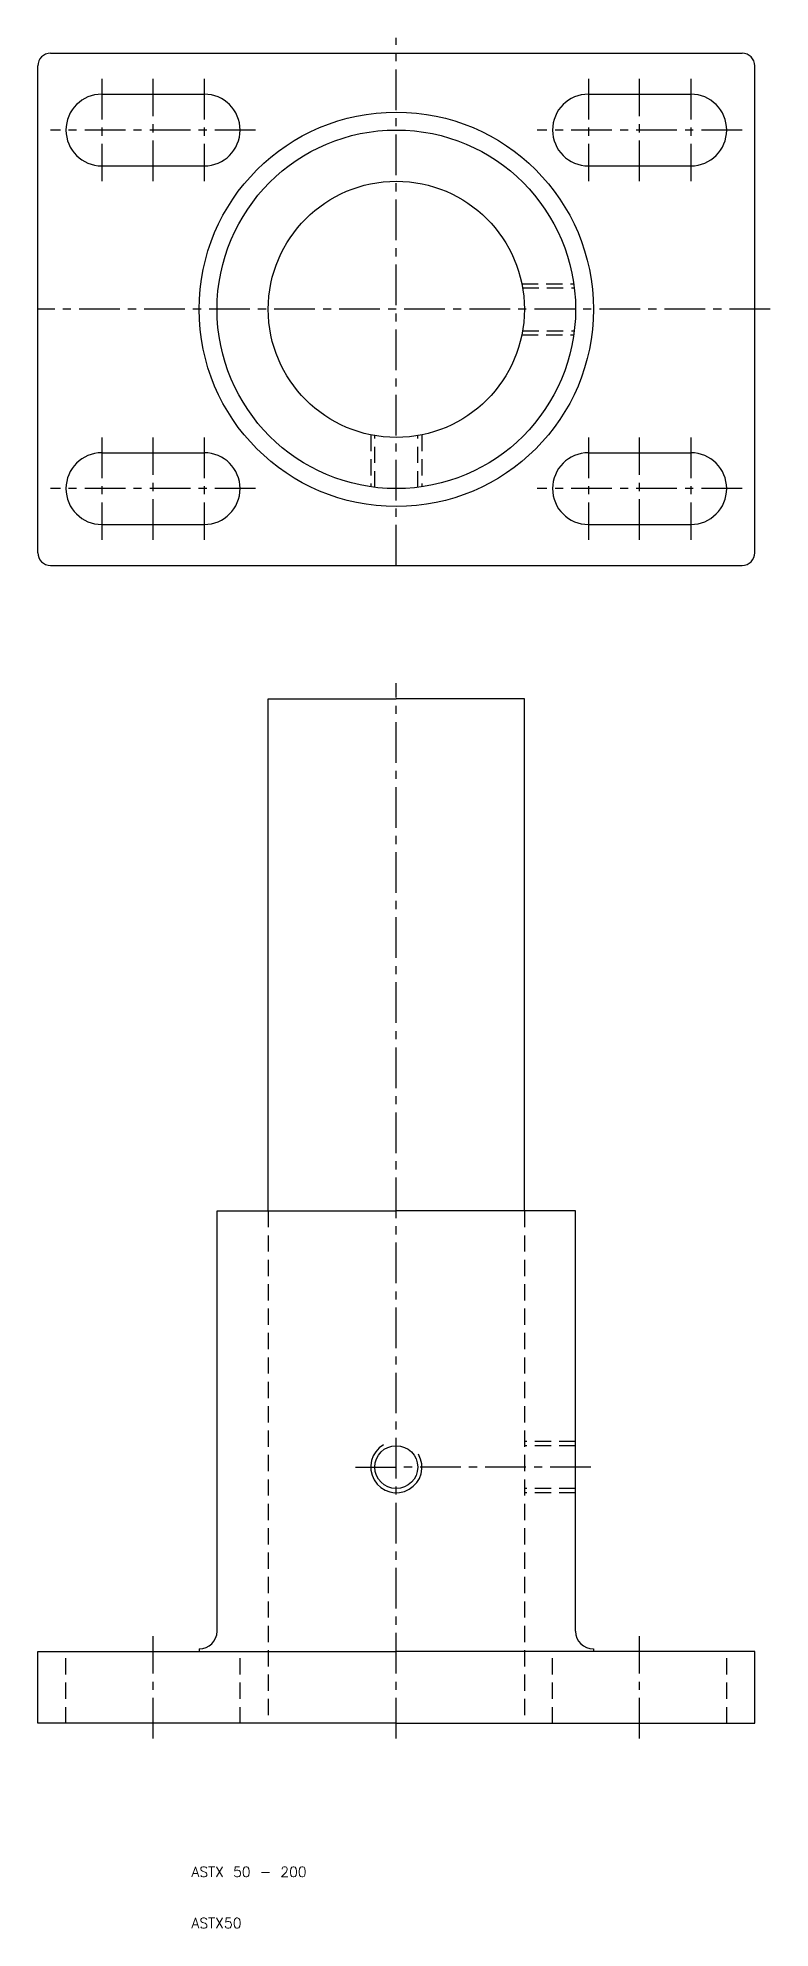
# Model space of a CAD drawing. Extents: x -20 to 123, y 10 to 379.
import ezdxf

# ---------------------------------------------------------------- set-up
doc = ezdxf.new("R2010")
doc.units = 0
doc.header["$LTSCALE"] = 0.25
doc.linetypes.add('CENTER', pattern=[50.8, 31.75, -6.35, 6.35, -6.35])
doc.linetypes.add('DASHED', pattern=[19.05, 12.7, -6.35])
doc.layers.get('0').update_dxf_attribs({"linetype": 'CONTINUOUS'})
doc.layers.add('CENTER', color=1, linetype='CENTER')
doc.styles.get("Standard").update_dxf_attribs({"font": 'txt.shx', "bigfont": 'extfont.shx'})

msp = doc.modelspace()

# ---------------------------------------------------------------- linework, layer by layer
for p, q in [((-20, 278.5), (-20, 373.5)), ((-17.5, 376), (117.5, 376)), ((120, 278.5), (120, 373.5)), ((-7.5, 368), (12.5, 368)), ((87.5, 368), (107.5, 368)), ((-7.5, 354), (12.5, 354)), ((87.5, 354), (107.5, 354)), ((-7.5, 298), (12.5, 298)), ((87.5, 298), (107.5, 298)), ((-7.5, 284), (12.5, 284)), ((87.5, 284), (107.5, 284)), ((-17.5, 276), (117.5, 276)), ((25, 150), (25, 250)), ((25, 250), (50, 250)), ((75, 250), (50, 250)), ((75, 150), (75, 250)), ((15, 68), (15, 150)), ((15, 150), (25, 150)), ((25, 150), (50, 150)), ((75, 150), (50, 150)), ((85, 150), (75, 150)), ((85, 68), (85, 150)), ((-20, 64), (15, 64)), ((-20, 50), (-20, 64)), ((11.5, 64.5), (11.5, 64)), ((15, 64), (50, 64)), ((85, 64), (50, 64)), ((120, 64), (85, 64)), ((88.5, 64.5), (88.5, 64)), ((120, 50), (120, 64)), ((50, 50), (-20, 50)), ((50, 50), (120, 50))]:
    msp.add_line(p, q)
at = {"color": 3, "linetype": 'DASHED'}
for p, q in [((74.494897, 331), (84.641016, 331)), ((74.646717, 330.188), (84.748535, 330.188)), ((74.646717, 321.812), (84.748535, 321.812)), ((74.494897, 321), (84.641016, 321)), ((45, 301.505103), (45, 291.358984)), ((45.812, 291.251465), (45.812, 301.353283)), ((54.188, 291.251465), (54.188, 301.353283)), ((55, 301.505103), (55, 291.358984)), ((25, 150), (25, 50)), ((75, 150), (75, 50)), ((85, 105), (75, 105)), ((85, 104.188), (75, 104.188)), ((85, 95.812), (75, 95.812)), ((85, 95), (75, 95)), ((-14.5, 50), (-14.5, 64)), ((19.5, 50), (19.5, 64)), ((80.5, 50), (80.5, 64)), ((114.5, 50), (114.5, 64))]:
    msp.add_line(p, q, dxfattribs=at)
for centre, radius in [((50, 326), 38.5), ((50, 326), 35), ((50, 326), 25), ((50, 100), 4.188)]:
    msp.add_circle(centre, radius)
for centre, radius, start, end in [((-17.5, 373.5), 2.5, 90, 180), ((117.5, 373.5), 2.5, 0, 90), ((-7.5, 361), 7, 90, 270), ((12.5, 361), 7, 270, 90), ((87.5, 361), 7, 90, 270), ((107.5, 361), 7, 270, 90), ((-7.5, 291), 7, 90, 270), ((12.5, 291), 7, 270, 90), ((87.5, 291), 7, 90, 270), ((107.5, 291), 7, 270, 90), ((-17.5, 278.5), 2.5, 180, 270), ((117.5, 278.5), 2.5, 270, 0), ((11.5, 68), 3.5, 270, 0), ((88.5, 68), 3.5, 180, 270)]:
    msp.add_arc(centre, radius, start, end)
at = {"color": 3}
msp.add_arc((50, 100), 5, 120, 30, dxfattribs=at)
at = {"layer": 'CENTER', "color": 1, "linetype": 'CENTER'}
for p, q in [((50, 276), (50, 379)), ((-7.5, 371), (-7.5, 351)), ((2.5, 351), (2.5, 371)), ((12.5, 371), (12.5, 351)), ((87.5, 371), (87.5, 351)), ((97.5, 351), (97.5, 371)), ((107.5, 371), (107.5, 351)), ((22.5, 361), (-17.5, 361)), ((117.5, 361), (77.5, 361)), ((123, 326), (-20, 326)), ((-7.5, 301), (-7.5, 281)), ((2.5, 281), (2.5, 301)), ((12.5, 301), (12.5, 281)), ((87.5, 301), (87.5, 281)), ((97.5, 281), (97.5, 301)), ((107.5, 301), (107.5, 281)), ((22.5, 291), (-17.5, 291)), ((117.5, 291), (77.5, 291)), ((50, 47), (50, 253)), ((42, 100), (50, 100)), ((88, 100), (50, 100)), ((2.5, 47), (2.5, 67)), ((97.5, 47), (97.5, 67))]:
    msp.add_line(p, q, dxfattribs=at)

# ---------------------------------------------------------------- texts
for s, p in [('ASTX 50 - 200', (10, 20)), ('ASTX50', (10, 10))]:
    msp.add_text(s, height=2).set_placement(p)

doc.saveas('drawing.dxf')
